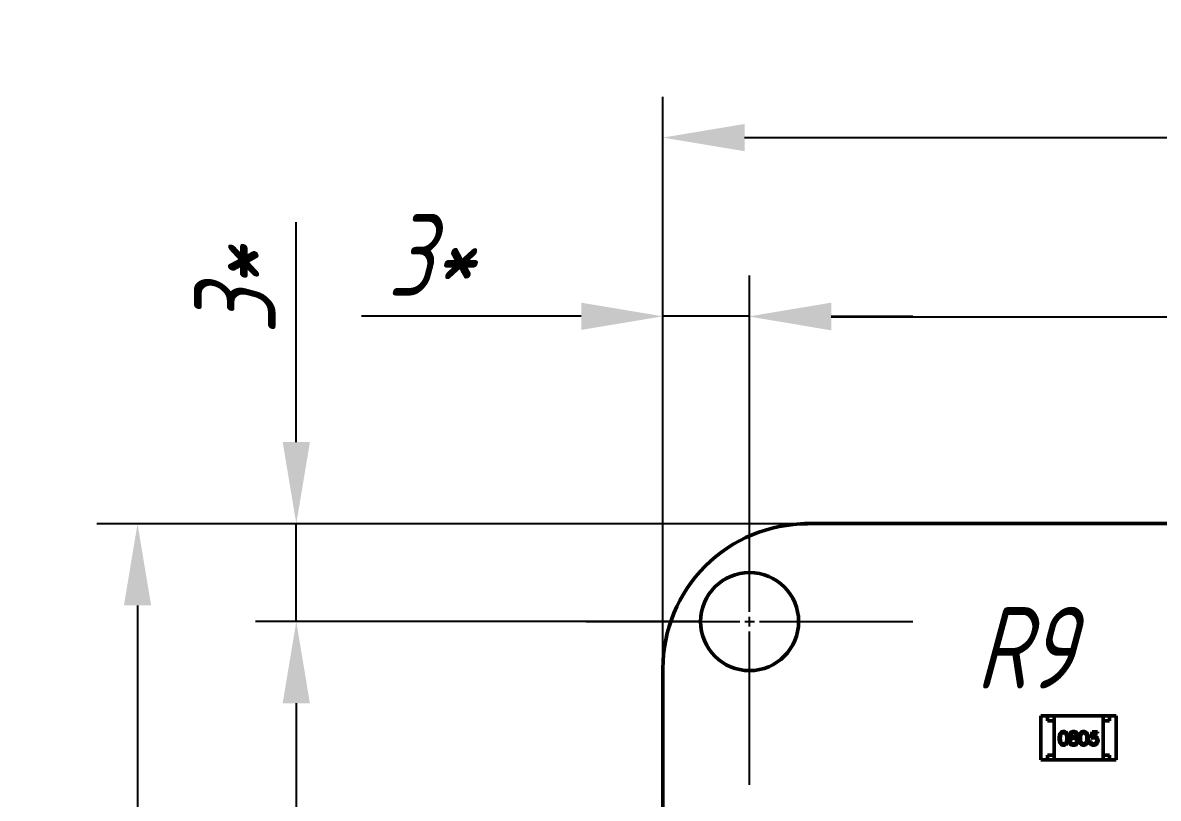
# Model space of a CAD drawing. Header units: millimetres. Extents: x 2803 to 446186229, y 1206 to 1506.
# Drawn here: x 2816.74 to 2851.5, y 1466.6 to 1490.34 of the extents above; entities that cross this region are included whole.
import ezdxf

# ---------------------------------------------------------------- set-up
doc = ezdxf.new("R2010")
doc.units = ezdxf.units.MM
doc.linetypes.add('CENTER2', pattern=[28.575, 19.05, -3.175, 3.175, -3.175])
doc.layers.add('Tonk', color=7, linetype='Continuous', lineweight=25)
doc.layers.add('Видимый контур (ГОСТ)', color=7, linetype='Continuous', lineweight=50)
doc.styles.get("Standard").update_dxf_attribs({"font": '', "width": 0.8, "oblique": 15})
doc.styles.get('Standard').set_extended_font_data('GOST type B')
doc.dimstyles.new('ISO-25', dxfattribs={"dimtxt": 2.5, "dimasz": 2.5, "dimexe": 1.25, "dimexo": 0, "dimtad": 1, "dimtxsty": 'Standard', "dimcen": 2.5, "dimadec": 0, "dimazin": 0, "dimtfac": 1, "dimtmove": 0, "dimatfit": 3, "dimfxl": 1, "dimarcsym": 0})

# ---------------------------------------------------------------- blocks, each defined once
blk = doc.blocks.new('*D34')
at = {"layer": 'Tonk', "color": 0, "lineweight": -2, "transparency": 16777216}
for p, q in [((2836.335, 1470.574), (2836.335, 1488.074)), ((2950.509, 1469.365), (2950.509, 1488.074)), ((2838.835, 1486.824), (2948.009, 1486.824))]:
    blk.add_line(p, q, dxfattribs=at)
at = {"layer": 'Tonk', "color": 0, "transparency": 16777216}
for points in [[(2838.835, 1487.241), (2838.835, 1486.407), (2836.335, 1486.824)], [(2948.009, 1487.241), (2948.009, 1486.407), (2950.509, 1486.824)]]:
    blk.add_solid(points, dxfattribs=at)
at = {"layer": 'Tonk', "color": 0, "transparency": 16777216, "insert": (2893.422, 1488.699), "char_height": 2.5, "attachment_point": 5}
blk.add_mtext('120*', dxfattribs=at)
blk = doc.blocks.new('*D35')
at = {"layer": 'Tonk', "color": 0, "lineweight": -2, "transparency": 16777216}
for p, q in [((2840.765, 1475.003), (2819.001, 1475.003)), ((2820.251, 1472.503), (2820.251, 1423.798)), ((2858.601, 1421.298), (2819.001, 1421.298))]:
    blk.add_line(p, q, dxfattribs=at)
at = {"layer": 'Tonk', "color": 0, "transparency": 16777216}
for points in [[(2819.834, 1472.503), (2820.668, 1472.503), (2820.251, 1475.003)], [(2819.834, 1423.798), (2820.668, 1423.798), (2820.251, 1421.298)]]:
    blk.add_solid(points, dxfattribs=at)
at = {"layer": 'Tonk', "color": 0, "transparency": 16777216, "insert": (2818.376, 1448.151), "char_height": 2.5, "attachment_point": 5, "rotation": 90}
blk.add_mtext('57*', dxfattribs=at)
blk = doc.blocks.new('*U42')
at = {"layer": 'Tonk', "color": 0, "linetype": 'CENTER2', "transparency": 16777216}
for p, q in [((0, 0.3), (0, 5)), ((-5, 0), (-0.3, 0)), ((0.3, 0), (5, 0)), ((0, -5), (0, -0.3))]:
    blk.add_line(p, q, dxfattribs=at)
at = {"layer": 'Tonk', "color": 0, "linetype": 'Continuous', "transparency": 16777216}
for p, q in [((-0.15, 0), (0.15, 0)), ((0, -0.15), (0, 0.15))]:
    blk.add_line(p, q, dxfattribs=at)
blk = doc.blocks.new('*D43')
at = {"layer": 'Tonk', "color": 0, "lineweight": -2, "transparency": 16777216}
for p, q in [((2836.335, 1473.509), (2836.335, 1482.603)), ((2838.99, 1473.509), (2838.99, 1482.603)), ((2833.835, 1481.353), (2827.105, 1481.353)), ((2838.99, 1481.353), (2836.335, 1481.353)), ((2841.49, 1481.353), (2843.99, 1481.353))]:
    blk.add_line(p, q, dxfattribs=at)
at = {"layer": 'Tonk', "color": 0, "transparency": 16777216}
for points in [[(2833.835, 1481.77), (2833.835, 1480.937), (2836.335, 1481.353)], [(2841.49, 1481.77), (2841.49, 1480.937), (2838.99, 1481.353)]]:
    blk.add_solid(points, dxfattribs=at)
at = {"layer": 'Tonk', "color": 0, "transparency": 16777216, "insert": (2829.22, 1483.23), "char_height": 2.5, "attachment_point": 5}
blk.add_mtext('3*', dxfattribs=at)
blk = doc.blocks.new('*D44')
at = {"layer": 'Tonk', "color": 0, "lineweight": -2, "transparency": 16777216}
for p, q in [((2838.99, 1473.509), (2838.99, 1482.592)), ((2944.83, 1473.509), (2944.83, 1482.592)), ((2841.49, 1481.342), (2942.33, 1481.342))]:
    blk.add_line(p, q, dxfattribs=at)
at = {"layer": 'Tonk', "color": 0, "transparency": 16777216}
for points in [[(2841.49, 1481.759), (2841.49, 1480.925), (2838.99, 1481.342)], [(2942.33, 1481.759), (2942.33, 1480.925), (2944.83, 1481.342)]]:
    blk.add_solid(points, dxfattribs=at)
at = {"layer": 'Tonk', "color": 0, "transparency": 16777216, "insert": (2891.91, 1483.217), "char_height": 2.5, "attachment_point": 5}
blk.add_mtext('110*', dxfattribs=at)
blk = doc.blocks.new('*D45')
at = {"layer": 'Tonk', "color": 0, "lineweight": -2, "transparency": 16777216}
for p, q in [((2825.112, 1477.503), (2825.112, 1484.233)), ((2837.49, 1475.003), (2823.862, 1475.003)), ((2825.112, 1472.009), (2825.112, 1475.003)), ((2837.49, 1472.009), (2823.862, 1472.009)), ((2825.112, 1469.509), (2825.112, 1467.009))]:
    blk.add_line(p, q, dxfattribs=at)
at = {"layer": 'Tonk', "color": 0, "transparency": 16777216}
for points in [[(2824.695, 1477.503), (2825.528, 1477.503), (2825.112, 1475.003)], [(2824.695, 1469.509), (2825.528, 1469.509), (2825.112, 1472.009)]]:
    blk.add_solid(points, dxfattribs=at)
at = {"layer": 'Tonk', "color": 0, "transparency": 16777216, "insert": (2823.235, 1482.118), "char_height": 2.5, "attachment_point": 5, "rotation": 90}
blk.add_mtext('3*', dxfattribs=at)
blk = doc.blocks.new('*D46')
at = {"layer": 'Tonk', "color": 0, "lineweight": -2, "transparency": 16777216}
for p, q in [((2837.49, 1472.009), (2823.862, 1472.009)), ((2825.112, 1469.509), (2825.112, 1427.519)), ((2837.49, 1425.019), (2823.862, 1425.019))]:
    blk.add_line(p, q, dxfattribs=at)
at = {"layer": 'Tonk', "color": 0, "transparency": 16777216}
for points in [[(2824.695, 1469.509), (2825.528, 1469.509), (2825.112, 1472.009)], [(2824.695, 1427.519), (2825.528, 1427.519), (2825.112, 1425.019)]]:
    blk.add_solid(points, dxfattribs=at)
at = {"layer": 'Tonk', "color": 0, "transparency": 16777216, "insert": (2823.237, 1448.514), "char_height": 2.5, "attachment_point": 5, "rotation": 90}
blk.add_mtext('50*', dxfattribs=at)

msp = doc.modelspace()

# ---------------------------------------------------------------- linework, layer by layer
at = {"layer": 'Видимый контур (ГОСТ)'}
for p, q in [((2840.765, 1475.003), (2840.67, 1475.009)), ((2840.67, 1475.009), (2943.83, 1475.009)), ((2836.34, 1425.959), (2836.335, 1470.574)), ((2847.91, 1467.774), (2847.91, 1469.124)), ((2847.91, 1469.124), (2848.11, 1469.124)), ((2848.31, 1469.124), (2848.11, 1469.124)), ((2848.11, 1469.124), (2848.11, 1468.974)), ((2848.11, 1468.974), (2848.31, 1468.974)), ((2849.81, 1469.124), (2848.31, 1469.124)), ((2848.31, 1469.124), (2848.31, 1467.774)), ((2848.31, 1467.924), (2848.31, 1468.974)), ((2850.01, 1469.124), (2849.81, 1469.124)), ((2849.81, 1469.124), (2849.81, 1467.774)), ((2849.81, 1468.974), (2850.01, 1468.974)), ((2849.81, 1467.924), (2849.81, 1468.974)), ((2850.21, 1469.124), (2850.01, 1469.124)), ((2850.01, 1468.974), (2850.01, 1469.124)), ((2850.21, 1467.774), (2850.21, 1469.124)), ((2849.437, 1468.436), (2849.478, 1468.636)), ((2849.478, 1468.636), (2849.642, 1468.636)), ((2849.506, 1468.595), (2849.484, 1468.49)), ((2849.642, 1468.595), (2849.506, 1468.595)), ((2849.642, 1468.636), (2849.642, 1468.595)), ((2849.396, 1468.338), (2849.431, 1468.338)), ((2848.11, 1467.924), (2848.11, 1467.774)), ((2848.31, 1467.924), (2848.11, 1467.924)), ((2850.01, 1467.924), (2849.81, 1467.924)), ((2850.01, 1467.774), (2850.01, 1467.924)), ((2847.91, 1467.774), (2848.11, 1467.774)), ((2848.11, 1467.774), (2848.31, 1467.774)), ((2849.81, 1467.774), (2848.31, 1467.774)), ((2849.81, 1467.774), (2850.01, 1467.774)), ((2850.21, 1467.774), (2850.01, 1467.774))]:
    msp.add_line(p, q, dxfattribs=at)
msp.add_circle((2838.99, 1472.009), 1.5, dxfattribs=at)
msp.add_arc((2840.763, 1470.574), 4.428, 89.9773, 180.0098, dxfattribs=at)
for points, knots in [([(2848.467, 1468.436), (2848.467, 1468.442), (2848.467, 1468.454), (2848.468, 1468.473), (2848.47, 1468.49), (2848.471, 1468.506), (2848.474, 1468.52), (2848.477, 1468.534), (2848.48, 1468.546), (2848.484, 1468.558), (2848.488, 1468.569), (2848.493, 1468.578), (2848.499, 1468.588), (2848.504, 1468.596), (2848.511, 1468.604), (2848.517, 1468.611), (2848.524, 1468.618), (2848.532, 1468.624), (2848.54, 1468.629), (2848.548, 1468.634), (2848.556, 1468.637), (2848.565, 1468.64), (2848.573, 1468.643), (2848.582, 1468.645), (2848.592, 1468.646), (2848.598, 1468.646), (2848.601, 1468.646)], [0, 0, 0, 0, 0.068595, 0.133246, 0.194313, 0.251279, 0.304513, 0.354235, 0.400481, 0.443411, 0.484015, 0.523252, 0.561042, 0.5979, 0.633518, 0.668314, 0.702496, 0.736685, 0.770293, 0.803437, 0.835913, 0.86846, 0.900847, 0.933467, 0.966258, 1, 1, 1, 1]), ([(2848.602, 1468.605), (2848.598, 1468.605), (2848.589, 1468.604), (2848.576, 1468.601), (2848.563, 1468.595), (2848.553, 1468.589), (2848.546, 1468.583), (2848.54, 1468.578), (2848.535, 1468.572), (2848.531, 1468.566), (2848.526, 1468.559), (2848.522, 1468.552), (2848.519, 1468.544), (2848.515, 1468.536), (2848.512, 1468.527), (2848.51, 1468.517), (2848.508, 1468.506), (2848.506, 1468.494), (2848.505, 1468.481), (2848.504, 1468.467), (2848.503, 1468.452), (2848.503, 1468.441), (2848.503, 1468.436)], [0, 0, 0, 0, 0.060387, 0.120883, 0.182755, 0.247811, 0.281299, 0.315088, 0.349702, 0.384857, 0.420966, 0.458511, 0.497175, 0.537602, 0.580503, 0.627468, 0.678388, 0.733983, 0.793747, 0.857714, 0.926698, 1, 1, 1, 1]), ([(2848.601, 1468.646), (2848.604, 1468.646), (2848.611, 1468.646), (2848.62, 1468.645), (2848.629, 1468.643), (2848.638, 1468.641), (2848.647, 1468.637), (2848.655, 1468.634), (2848.663, 1468.629), (2848.671, 1468.624), (2848.679, 1468.618), (2848.686, 1468.611), (2848.693, 1468.604), (2848.699, 1468.596), (2848.705, 1468.587), (2848.711, 1468.577), (2848.716, 1468.567), (2848.721, 1468.556), (2848.725, 1468.544), (2848.729, 1468.532), (2848.732, 1468.518), (2848.735, 1468.503), (2848.737, 1468.488), (2848.738, 1468.471), (2848.739, 1468.454), (2848.739, 1468.442), (2848.739, 1468.436)], [0, 0, 0, 0, 0.033788, 0.067194, 0.099862, 0.132567, 0.165151, 0.197913, 0.231319, 0.265083, 0.299255, 0.334399, 0.369943, 0.406284, 0.444064, 0.482998, 0.523354, 0.565537, 0.609613, 0.656391, 0.705885, 0.758325, 0.813832, 0.872795, 0.934722, 1, 1, 1, 1]), ([(2848.703, 1468.436), (2848.703, 1468.441), (2848.703, 1468.45), (2848.703, 1468.464), (2848.701, 1468.477), (2848.7, 1468.489), (2848.698, 1468.501), (2848.696, 1468.512), (2848.693, 1468.523), (2848.69, 1468.532), (2848.686, 1468.541), (2848.683, 1468.55), (2848.678, 1468.558), (2848.674, 1468.565), (2848.669, 1468.572), (2848.664, 1468.578), (2848.658, 1468.583), (2848.651, 1468.589), (2848.641, 1468.595), (2848.628, 1468.601), (2848.615, 1468.604), (2848.607, 1468.605), (2848.602, 1468.605)], [0, 0, 0, 0, 0.065681, 0.128486, 0.188175, 0.245106, 0.299448, 0.350823, 0.399942, 0.446672, 0.491255, 0.533376, 0.573853, 0.612526, 0.649597, 0.685532, 0.720106, 0.753838, 0.818925, 0.880493, 0.940311, 1, 1, 1, 1]), ([(2848.796, 1468.543), (2848.796, 1468.548), (2848.796, 1468.556), (2848.799, 1468.569), (2848.804, 1468.581), (2848.811, 1468.594), (2848.819, 1468.605), (2848.829, 1468.616), (2848.841, 1468.625), (2848.854, 1468.632), (2848.867, 1468.638), (2848.882, 1468.643), (2848.897, 1468.646), (2848.908, 1468.646), (2848.913, 1468.646)], [0, 0, 0, 0, 0.074058, 0.14887, 0.226668, 0.307735, 0.391157, 0.473929, 0.557928, 0.644989, 0.733364, 0.821092, 0.909287, 1, 1, 1, 1]), ([(2848.911, 1468.605), (2848.908, 1468.605), (2848.902, 1468.605), (2848.894, 1468.604), (2848.887, 1468.603), (2848.879, 1468.601), (2848.872, 1468.598), (2848.866, 1468.595), (2848.86, 1468.591), (2848.854, 1468.587), (2848.849, 1468.582), (2848.844, 1468.577), (2848.84, 1468.572), (2848.837, 1468.567), (2848.835, 1468.561), (2848.833, 1468.555), (2848.832, 1468.549), (2848.831, 1468.545), (2848.831, 1468.543)], [0, 0, 0, 0, 0.075243, 0.147209, 0.216447, 0.284025, 0.350655, 0.415031, 0.47963, 0.544652, 0.608044, 0.667828, 0.725114, 0.780992, 0.835527, 0.889438, 0.944072, 1, 1, 1, 1]), ([(2848.99, 1468.544), (2848.99, 1468.546), (2848.99, 1468.549), (2848.989, 1468.555), (2848.988, 1468.56), (2848.985, 1468.566), (2848.982, 1468.571), (2848.979, 1468.576), (2848.975, 1468.581), (2848.97, 1468.586), (2848.965, 1468.59), (2848.959, 1468.594), (2848.952, 1468.598), (2848.945, 1468.6), (2848.937, 1468.602), (2848.929, 1468.604), (2848.92, 1468.605), (2848.914, 1468.605), (2848.911, 1468.605)], [0, 0, 0, 0, 0.050902, 0.101034, 0.151084, 0.203062, 0.256248, 0.310847, 0.368769, 0.430015, 0.49252, 0.556049, 0.621996, 0.690192, 0.761385, 0.836356, 0.915487, 1, 1, 1, 1]), ([(2848.913, 1468.646), (2848.918, 1468.646), (2848.928, 1468.646), (2848.943, 1468.643), (2848.957, 1468.638), (2848.97, 1468.632), (2848.983, 1468.625), (2848.994, 1468.615), (2849.003, 1468.605), (2849.011, 1468.593), (2849.018, 1468.581), (2849.023, 1468.569), (2849.026, 1468.556), (2849.026, 1468.547), (2849.026, 1468.542)], [0, 0, 0, 0, 0.08941, 0.176306, 0.262626, 0.349446, 0.435498, 0.518928, 0.601355, 0.684256, 0.765807, 0.844877, 0.92228, 1, 1, 1, 1]), ([(2849.083, 1468.436), (2849.083, 1468.442), (2849.083, 1468.454), (2849.084, 1468.473), (2849.085, 1468.49), (2849.087, 1468.506), (2849.089, 1468.52), (2849.092, 1468.534), (2849.095, 1468.546), (2849.099, 1468.558), (2849.104, 1468.569), (2849.109, 1468.578), (2849.114, 1468.588), (2849.12, 1468.596), (2849.126, 1468.604), (2849.133, 1468.611), (2849.14, 1468.618), (2849.147, 1468.624), (2849.155, 1468.629), (2849.163, 1468.634), (2849.172, 1468.637), (2849.18, 1468.64), (2849.189, 1468.643), (2849.198, 1468.645), (2849.207, 1468.646), (2849.213, 1468.646), (2849.216, 1468.646)], [0, 0, 0, 0, 0.068595, 0.133246, 0.194313, 0.251279, 0.304513, 0.354235, 0.400481, 0.443411, 0.484015, 0.523252, 0.561042, 0.5979, 0.633518, 0.668314, 0.702496, 0.736685, 0.770293, 0.803437, 0.835913, 0.86846, 0.900847, 0.933467, 0.966258, 1, 1, 1, 1]), ([(2849.218, 1468.605), (2849.213, 1468.605), (2849.204, 1468.604), (2849.191, 1468.601), (2849.179, 1468.595), (2849.169, 1468.589), (2849.161, 1468.583), (2849.156, 1468.578), (2849.151, 1468.572), (2849.146, 1468.566), (2849.142, 1468.559), (2849.138, 1468.552), (2849.134, 1468.544), (2849.131, 1468.536), (2849.128, 1468.527), (2849.125, 1468.517), (2849.123, 1468.506), (2849.122, 1468.494), (2849.12, 1468.481), (2849.119, 1468.467), (2849.119, 1468.452), (2849.119, 1468.441), (2849.119, 1468.436)], [0, 0, 0, 0, 0.060387, 0.120883, 0.182755, 0.247811, 0.281299, 0.315088, 0.349702, 0.384857, 0.420966, 0.458511, 0.497175, 0.537602, 0.580503, 0.627468, 0.678388, 0.733983, 0.793747, 0.857714, 0.926698, 1, 1, 1, 1]), ([(2849.216, 1468.646), (2849.22, 1468.646), (2849.226, 1468.646), (2849.235, 1468.645), (2849.244, 1468.643), (2849.253, 1468.641), (2849.262, 1468.637), (2849.27, 1468.634), (2849.279, 1468.629), (2849.287, 1468.624), (2849.294, 1468.618), (2849.302, 1468.611), (2849.308, 1468.604), (2849.315, 1468.596), (2849.321, 1468.587), (2849.326, 1468.577), (2849.332, 1468.567), (2849.336, 1468.556), (2849.341, 1468.544), (2849.344, 1468.532), (2849.348, 1468.518), (2849.35, 1468.503), (2849.352, 1468.488), (2849.354, 1468.471), (2849.354, 1468.454), (2849.354, 1468.442), (2849.354, 1468.436)], [0, 0, 0, 0, 0.033788, 0.067194, 0.099862, 0.132567, 0.165151, 0.197913, 0.231319, 0.265083, 0.299255, 0.334399, 0.369943, 0.406284, 0.444064, 0.482998, 0.523354, 0.565537, 0.609613, 0.656391, 0.705885, 0.758325, 0.813832, 0.872795, 0.934722, 1, 1, 1, 1]), ([(2849.319, 1468.436), (2849.319, 1468.441), (2849.318, 1468.45), (2849.318, 1468.464), (2849.317, 1468.477), (2849.315, 1468.489), (2849.313, 1468.501), (2849.311, 1468.512), (2849.308, 1468.523), (2849.305, 1468.532), (2849.302, 1468.541), (2849.298, 1468.55), (2849.294, 1468.558), (2849.289, 1468.565), (2849.284, 1468.572), (2849.279, 1468.578), (2849.274, 1468.583), (2849.266, 1468.589), (2849.256, 1468.595), (2849.244, 1468.601), (2849.231, 1468.604), (2849.222, 1468.605), (2849.218, 1468.605)], [0, 0, 0, 0, 0.065681, 0.128486, 0.188175, 0.245106, 0.299448, 0.350823, 0.399942, 0.446672, 0.491255, 0.533376, 0.573853, 0.612526, 0.649597, 0.685532, 0.720106, 0.753838, 0.818925, 0.880493, 0.940311, 1, 1, 1, 1]), ([(2848.601, 1468.226), (2848.598, 1468.226), (2848.592, 1468.226), (2848.582, 1468.227), (2848.574, 1468.229), (2848.565, 1468.231), (2848.556, 1468.234), (2848.548, 1468.238), (2848.54, 1468.242), (2848.532, 1468.247), (2848.525, 1468.253), (2848.518, 1468.26), (2848.511, 1468.267), (2848.505, 1468.275), (2848.499, 1468.284), (2848.494, 1468.293), (2848.489, 1468.303), (2848.484, 1468.313), (2848.48, 1468.325), (2848.477, 1468.338), (2848.474, 1468.351), (2848.471, 1468.366), (2848.47, 1468.382), (2848.468, 1468.399), (2848.467, 1468.417), (2848.467, 1468.429), (2848.467, 1468.436)], [0, 0, 0, 0, 0.033787, 0.066622, 0.099285, 0.131361, 0.163585, 0.196104, 0.228902, 0.262158, 0.295991, 0.330218, 0.36506, 0.400951, 0.43762, 0.475708, 0.515381, 0.556414, 0.599765, 0.646424, 0.696431, 0.749782, 0.806573, 0.867436, 0.931887, 1, 1, 1, 1]), ([(2848.503, 1468.436), (2848.503, 1468.43), (2848.503, 1468.42), (2848.504, 1468.405), (2848.505, 1468.391), (2848.506, 1468.378), (2848.508, 1468.366), (2848.51, 1468.355), (2848.512, 1468.345), (2848.515, 1468.336), (2848.519, 1468.327), (2848.522, 1468.32), (2848.526, 1468.312), (2848.53, 1468.306), (2848.535, 1468.3), (2848.54, 1468.294), (2848.546, 1468.289), (2848.553, 1468.283), (2848.563, 1468.276), (2848.576, 1468.271), (2848.589, 1468.267), (2848.598, 1468.267), (2848.602, 1468.267)], [0, 0, 0, 0, 0.072951, 0.141584, 0.205926, 0.265301, 0.320597, 0.371817, 0.41879, 0.461699, 0.502134, 0.540804, 0.578181, 0.614297, 0.649678, 0.684299, 0.718359, 0.752081, 0.817652, 0.879722, 0.939966, 1, 1, 1, 1]), ([(2848.739, 1468.436), (2848.739, 1468.429), (2848.739, 1468.418), (2848.738, 1468.4), (2848.737, 1468.384), (2848.735, 1468.368), (2848.732, 1468.354), (2848.729, 1468.34), (2848.726, 1468.327), (2848.721, 1468.316), (2848.717, 1468.305), (2848.711, 1468.295), (2848.706, 1468.285), (2848.7, 1468.276), (2848.693, 1468.268), (2848.686, 1468.261), (2848.679, 1468.254), (2848.672, 1468.248), (2848.663, 1468.243), (2848.655, 1468.238), (2848.647, 1468.234), (2848.638, 1468.231), (2848.629, 1468.229), (2848.62, 1468.227), (2848.611, 1468.226), (2848.604, 1468.226), (2848.601, 1468.226)], [0, 0, 0, 0, 0.065063, 0.126773, 0.185516, 0.240765, 0.29298, 0.34225, 0.388919, 0.432776, 0.474628, 0.514775, 0.553606, 0.591426, 0.628028, 0.663804, 0.698984, 0.733591, 0.767628, 0.801208, 0.834264, 0.866981, 0.89972, 0.932702, 0.966176, 1, 1, 1, 1]), ([(2848.602, 1468.267), (2848.607, 1468.267), (2848.616, 1468.267), (2848.628, 1468.271), (2848.641, 1468.276), (2848.651, 1468.282), (2848.658, 1468.288), (2848.664, 1468.293), (2848.669, 1468.299), (2848.673, 1468.305), (2848.678, 1468.312), (2848.681, 1468.319), (2848.685, 1468.327), (2848.687, 1468.332), (2848.688, 1468.335)], [0, 0, 0, 0, 0.112813, 0.225394, 0.339595, 0.459675, 0.521735, 0.583926, 0.648174, 0.713881, 0.781004, 0.851451, 0.924051, 1, 1, 1, 1]), ([(2848.688, 1468.335), (2848.689, 1468.339), (2848.692, 1468.346), (2848.695, 1468.357), (2848.697, 1468.369), (2848.7, 1468.381), (2848.701, 1468.394), (2848.702, 1468.408), (2848.703, 1468.421), (2848.703, 1468.431), (2848.703, 1468.436)], [0, 0, 0, 0, 0.110588, 0.224542, 0.342503, 0.464324, 0.590756, 0.722227, 0.858843, 1, 1, 1, 1]), ([(2848.775, 1468.349), (2848.775, 1468.352), (2848.775, 1468.357), (2848.776, 1468.366), (2848.778, 1468.374), (2848.78, 1468.381), (2848.782, 1468.389), (2848.785, 1468.396), (2848.789, 1468.403), (2848.794, 1468.41), (2848.799, 1468.417), (2848.804, 1468.424), (2848.811, 1468.43), (2848.818, 1468.436), (2848.826, 1468.442), (2848.835, 1468.448), (2848.844, 1468.453), (2848.851, 1468.457), (2848.854, 1468.459)], [0, 0, 0, 0, 0.058854, 0.116315, 0.172675, 0.22878, 0.28458, 0.340257, 0.39663, 0.453507, 0.512318, 0.572648, 0.636022, 0.702363, 0.771483, 0.844184, 0.92007, 1, 1, 1, 1]), ([(2848.91, 1468.226), (2848.905, 1468.226), (2848.895, 1468.226), (2848.879, 1468.228), (2848.865, 1468.231), (2848.852, 1468.235), (2848.84, 1468.24), (2848.829, 1468.247), (2848.818, 1468.255), (2848.809, 1468.264), (2848.801, 1468.274), (2848.794, 1468.284), (2848.788, 1468.294), (2848.783, 1468.304), (2848.78, 1468.315), (2848.777, 1468.326), (2848.775, 1468.338), (2848.775, 1468.345), (2848.775, 1468.349)], [0, 0, 0, 0, 0.078556, 0.152863, 0.22356, 0.290375, 0.355403, 0.418291, 0.480389, 0.543073, 0.604924, 0.664398, 0.721943, 0.778375, 0.83383, 0.888861, 0.944089, 1, 1, 1, 1]), ([(2848.854, 1468.459), (2848.849, 1468.461), (2848.84, 1468.466), (2848.828, 1468.475), (2848.818, 1468.485), (2848.81, 1468.495), (2848.803, 1468.507), (2848.799, 1468.519), (2848.796, 1468.531), (2848.796, 1468.539), (2848.796, 1468.543)], [0, 0, 0, 0, 0.14586, 0.282426, 0.41085, 0.535029, 0.654701, 0.770133, 0.884556, 1, 1, 1, 1]), ([(2848.913, 1468.436), (2848.91, 1468.436), (2848.903, 1468.436), (2848.892, 1468.434), (2848.882, 1468.432), (2848.873, 1468.429), (2848.864, 1468.426), (2848.856, 1468.421), (2848.848, 1468.416), (2848.84, 1468.409), (2848.833, 1468.403), (2848.827, 1468.396), (2848.822, 1468.389), (2848.818, 1468.381), (2848.815, 1468.373), (2848.813, 1468.365), (2848.811, 1468.356), (2848.811, 1468.351), (2848.811, 1468.348)], [0, 0, 0, 0, 0.071269, 0.139812, 0.206497, 0.271535, 0.336082, 0.400528, 0.464984, 0.53005, 0.594423, 0.655583, 0.714849, 0.772115, 0.828999, 0.885122, 0.942079, 1, 1, 1, 1]), ([(2848.811, 1468.348), (2848.811, 1468.344), (2848.811, 1468.337), (2848.814, 1468.327), (2848.818, 1468.316), (2848.823, 1468.307), (2848.83, 1468.297), (2848.838, 1468.289), (2848.848, 1468.282), (2848.859, 1468.277), (2848.87, 1468.272), (2848.883, 1468.269), (2848.897, 1468.267), (2848.906, 1468.267), (2848.911, 1468.267)], [0, 0, 0, 0, 0.074898, 0.148596, 0.224471, 0.302323, 0.381919, 0.461149, 0.542417, 0.626716, 0.714597, 0.804903, 0.900127, 1, 1, 1, 1]), ([(2848.831, 1468.543), (2848.831, 1468.541), (2848.832, 1468.537), (2848.833, 1468.531), (2848.835, 1468.525), (2848.837, 1468.519), (2848.841, 1468.513), (2848.845, 1468.508), (2848.85, 1468.502), (2848.856, 1468.497), (2848.862, 1468.492), (2848.868, 1468.488), (2848.875, 1468.485), (2848.882, 1468.482), (2848.889, 1468.48), (2848.897, 1468.478), (2848.904, 1468.477), (2848.91, 1468.477), (2848.912, 1468.477)], [0, 0, 0, 0, 0.054564, 0.107826, 0.161924, 0.21751, 0.274498, 0.334815, 0.397555, 0.464755, 0.532901, 0.600097, 0.665354, 0.731084, 0.796883, 0.863292, 0.930831, 1, 1, 1, 1]), ([(2849.017, 1468.269), (2849.013, 1468.266), (2849.007, 1468.259), (2848.996, 1468.25), (2848.984, 1468.242), (2848.971, 1468.236), (2848.958, 1468.231), (2848.943, 1468.228), (2848.927, 1468.226), (2848.916, 1468.226), (2848.91, 1468.226)], [0, 0, 0, 0, 0.119283, 0.237093, 0.354796, 0.474576, 0.59746, 0.724926, 0.858883, 1, 1, 1, 1]), ([(2848.911, 1468.267), (2848.914, 1468.267), (2848.922, 1468.267), (2848.932, 1468.268), (2848.942, 1468.27), (2848.952, 1468.273), (2848.961, 1468.276), (2848.969, 1468.281), (2848.977, 1468.286), (2848.984, 1468.292), (2848.99, 1468.298), (2848.996, 1468.305), (2849, 1468.312), (2849.004, 1468.32), (2849.007, 1468.327), (2849.009, 1468.335), (2849.011, 1468.343), (2849.011, 1468.349), (2849.011, 1468.352)], [0, 0, 0, 0, 0.076559, 0.149161, 0.218827, 0.285567, 0.350313, 0.414125, 0.477179, 0.540368, 0.602202, 0.662034, 0.719934, 0.775907, 0.831115, 0.886667, 0.942552, 1, 1, 1, 1]), ([(2848.912, 1468.477), (2848.916, 1468.477), (2848.922, 1468.477), (2848.932, 1468.479), (2848.942, 1468.482), (2848.951, 1468.486), (2848.96, 1468.491), (2848.968, 1468.497), (2848.975, 1468.504), (2848.98, 1468.511), (2848.985, 1468.519), (2848.988, 1468.527), (2848.99, 1468.535), (2848.99, 1468.541), (2848.99, 1468.544)], [0, 0, 0, 0, 0.08969, 0.178494, 0.266838, 0.356558, 0.445334, 0.530806, 0.614076, 0.697707, 0.779142, 0.855354, 0.928557, 1, 1, 1, 1]), ([(2849.011, 1468.352), (2849.011, 1468.354), (2849.011, 1468.36), (2849.009, 1468.368), (2849.007, 1468.375), (2849.004, 1468.383), (2849, 1468.39), (2848.995, 1468.397), (2848.989, 1468.404), (2848.982, 1468.41), (2848.975, 1468.416), (2848.967, 1468.421), (2848.959, 1468.426), (2848.951, 1468.429), (2848.942, 1468.432), (2848.932, 1468.434), (2848.923, 1468.436), (2848.916, 1468.436), (2848.913, 1468.436)], [0, 0, 0, 0, 0.057339, 0.113063, 0.169181, 0.225775, 0.283826, 0.343454, 0.405907, 0.471392, 0.538003, 0.603064, 0.667602, 0.732225, 0.797005, 0.863048, 0.930357, 1, 1, 1, 1]), ([(2849.026, 1468.542), (2849.026, 1468.538), (2849.026, 1468.529), (2849.023, 1468.517), (2849.019, 1468.505), (2849.012, 1468.494), (2849.004, 1468.484), (2848.994, 1468.475), (2848.983, 1468.466), (2848.974, 1468.461), (2848.969, 1468.459)], [0, 0, 0, 0, 0.121904, 0.239413, 0.35541, 0.472091, 0.592859, 0.718703, 0.854892, 1, 1, 1, 1]), ([(2848.969, 1468.459), (2848.973, 1468.457), (2848.979, 1468.454), (2848.988, 1468.448), (2848.997, 1468.443), (2849.004, 1468.437), (2849.011, 1468.431), (2849.018, 1468.425), (2849.023, 1468.419), (2849.028, 1468.412), (2849.033, 1468.405), (2849.036, 1468.398), (2849.04, 1468.391), (2849.042, 1468.384), (2849.044, 1468.376), (2849.046, 1468.369), (2849.047, 1468.36), (2849.047, 1468.355), (2849.047, 1468.352)], [0, 0, 0, 0, 0.079525, 0.1551, 0.22722, 0.295911, 0.362056, 0.42552, 0.485813, 0.544495, 0.60146, 0.657841, 0.713974, 0.769468, 0.82613, 0.882885, 0.940701, 1, 1, 1, 1]), ([(2849.047, 1468.352), (2849.047, 1468.348), (2849.047, 1468.341), (2849.045, 1468.33), (2849.043, 1468.319), (2849.039, 1468.308), (2849.035, 1468.298), (2849.03, 1468.288), (2849.024, 1468.278), (2849.019, 1468.272), (2849.017, 1468.269)], [0, 0, 0, 0, 0.128158, 0.253673, 0.377325, 0.499385, 0.622918, 0.745839, 0.871395, 1, 1, 1, 1]), ([(2849.216, 1468.226), (2849.213, 1468.226), (2849.207, 1468.226), (2849.198, 1468.227), (2849.189, 1468.229), (2849.18, 1468.231), (2849.172, 1468.234), (2849.163, 1468.238), (2849.155, 1468.242), (2849.148, 1468.247), (2849.14, 1468.253), (2849.133, 1468.26), (2849.126, 1468.267), (2849.12, 1468.275), (2849.114, 1468.284), (2849.109, 1468.293), (2849.104, 1468.303), (2849.1, 1468.313), (2849.096, 1468.325), (2849.092, 1468.338), (2849.089, 1468.351), (2849.087, 1468.366), (2849.085, 1468.382), (2849.084, 1468.399), (2849.083, 1468.417), (2849.083, 1468.429), (2849.083, 1468.436)], [0, 0, 0, 0, 0.033787, 0.066622, 0.099285, 0.131361, 0.163585, 0.196104, 0.228902, 0.262158, 0.295991, 0.330218, 0.36506, 0.400951, 0.43762, 0.475708, 0.515381, 0.556414, 0.599765, 0.646424, 0.696431, 0.749782, 0.806573, 0.867436, 0.931887, 1, 1, 1, 1]), ([(2849.119, 1468.436), (2849.119, 1468.43), (2849.119, 1468.42), (2849.119, 1468.405), (2849.12, 1468.391), (2849.121, 1468.378), (2849.123, 1468.366), (2849.125, 1468.355), (2849.128, 1468.345), (2849.131, 1468.336), (2849.134, 1468.327), (2849.138, 1468.32), (2849.142, 1468.312), (2849.146, 1468.306), (2849.151, 1468.3), (2849.156, 1468.294), (2849.161, 1468.289), (2849.169, 1468.283), (2849.179, 1468.276), (2849.191, 1468.271), (2849.204, 1468.267), (2849.213, 1468.267), (2849.218, 1468.267)], [0, 0, 0, 0, 0.072951, 0.141584, 0.205926, 0.265301, 0.320597, 0.371817, 0.41879, 0.461699, 0.502134, 0.540804, 0.578181, 0.614297, 0.649678, 0.684299, 0.718359, 0.752081, 0.817652, 0.879722, 0.939966, 1, 1, 1, 1]), ([(2849.354, 1468.436), (2849.354, 1468.429), (2849.354, 1468.418), (2849.354, 1468.4), (2849.352, 1468.384), (2849.35, 1468.368), (2849.348, 1468.354), (2849.344, 1468.34), (2849.341, 1468.327), (2849.337, 1468.316), (2849.332, 1468.305), (2849.327, 1468.295), (2849.321, 1468.285), (2849.315, 1468.276), (2849.309, 1468.268), (2849.302, 1468.261), (2849.295, 1468.254), (2849.287, 1468.248), (2849.279, 1468.243), (2849.271, 1468.238), (2849.262, 1468.234), (2849.253, 1468.231), (2849.244, 1468.229), (2849.235, 1468.227), (2849.226, 1468.226), (2849.22, 1468.226), (2849.216, 1468.226)], [0, 0, 0, 0, 0.065063, 0.126773, 0.185516, 0.240765, 0.29298, 0.34225, 0.388919, 0.432776, 0.474628, 0.514775, 0.553606, 0.591426, 0.628028, 0.663804, 0.698984, 0.733591, 0.767628, 0.801208, 0.834264, 0.866981, 0.89972, 0.932702, 0.966176, 1, 1, 1, 1]), ([(2849.218, 1468.267), (2849.222, 1468.267), (2849.231, 1468.267), (2849.244, 1468.271), (2849.256, 1468.276), (2849.266, 1468.282), (2849.274, 1468.288), (2849.279, 1468.293), (2849.284, 1468.299), (2849.289, 1468.305), (2849.293, 1468.312), (2849.297, 1468.319), (2849.3, 1468.327), (2849.302, 1468.332), (2849.303, 1468.335)], [0, 0, 0, 0, 0.112813, 0.225394, 0.339595, 0.459675, 0.521735, 0.583926, 0.648174, 0.713881, 0.781004, 0.851451, 0.924051, 1, 1, 1, 1]), ([(2849.303, 1468.335), (2849.305, 1468.339), (2849.307, 1468.346), (2849.31, 1468.357), (2849.313, 1468.369), (2849.315, 1468.381), (2849.317, 1468.394), (2849.318, 1468.408), (2849.318, 1468.421), (2849.319, 1468.431), (2849.319, 1468.436)], [0, 0, 0, 0, 0.110588, 0.224542, 0.342503, 0.464324, 0.590756, 0.722227, 0.858843, 1, 1, 1, 1]), ([(2849.518, 1468.226), (2849.514, 1468.226), (2849.506, 1468.226), (2849.494, 1468.227), (2849.483, 1468.23), (2849.473, 1468.233), (2849.463, 1468.238), (2849.453, 1468.243), (2849.444, 1468.249), (2849.435, 1468.257), (2849.427, 1468.265), (2849.42, 1468.274), (2849.414, 1468.283), (2849.409, 1468.293), (2849.404, 1468.303), (2849.4, 1468.315), (2849.397, 1468.326), (2849.396, 1468.334), (2849.396, 1468.338)], [0, 0, 0, 0, 0.065421, 0.128708, 0.190236, 0.250724, 0.310637, 0.370766, 0.431615, 0.493523, 0.555883, 0.617342, 0.678668, 0.740711, 0.802985, 0.866803, 0.932347, 1, 1, 1, 1]), ([(2849.431, 1468.338), (2849.432, 1468.335), (2849.434, 1468.327), (2849.438, 1468.317), (2849.442, 1468.308), (2849.448, 1468.3), (2849.454, 1468.292), (2849.462, 1468.286), (2849.47, 1468.28), (2849.479, 1468.276), (2849.489, 1468.271), (2849.499, 1468.269), (2849.509, 1468.267), (2849.516, 1468.267), (2849.52, 1468.267)], [0, 0, 0, 0, 0.094687, 0.181994, 0.264377, 0.34218, 0.418618, 0.496509, 0.577369, 0.661511, 0.746733, 0.831258, 0.915206, 1, 1, 1, 1]), ([(2849.525, 1468.456), (2849.518, 1468.456), (2849.505, 1468.456), (2849.464, 1468.446), (2849.446, 1468.439), (2849.437, 1468.436)], [0, 0, 0, 0, 0.001976248, 0.001976248, 0.003940074, 0.003940074, 0.003940074, 0.003940074]), ([(2849.484, 1468.49), (2849.488, 1468.491), (2849.496, 1468.493), (2849.509, 1468.495), (2849.52, 1468.497), (2849.528, 1468.497), (2849.531, 1468.497)], [0, 0, 0, 0, 0.275068, 0.532901, 0.773973, 1, 1, 1, 1]), ([(2849.657, 1468.366), (2849.657, 1468.363), (2849.657, 1468.357), (2849.656, 1468.347), (2849.655, 1468.338), (2849.653, 1468.328), (2849.65, 1468.319), (2849.647, 1468.311), (2849.643, 1468.302), (2849.639, 1468.294), (2849.634, 1468.286), (2849.629, 1468.278), (2849.623, 1468.271), (2849.617, 1468.265), (2849.611, 1468.258), (2849.604, 1468.253), (2849.597, 1468.248), (2849.589, 1468.243), (2849.582, 1468.239), (2849.573, 1468.235), (2849.565, 1468.232), (2849.556, 1468.23), (2849.547, 1468.228), (2849.537, 1468.227), (2849.528, 1468.226), (2849.521, 1468.226), (2849.518, 1468.226)], [0, 0, 0, 0, 0.044014, 0.087434, 0.130118, 0.172554, 0.214555, 0.256298, 0.298438, 0.340849, 0.382715, 0.423924, 0.464246, 0.504074, 0.543862, 0.583567, 0.623094, 0.663229, 0.703551, 0.743938, 0.784541, 0.82575, 0.867757, 0.910745, 0.954914, 1, 1, 1, 1]), ([(2849.52, 1468.267), (2849.523, 1468.267), (2849.53, 1468.267), (2849.54, 1468.268), (2849.549, 1468.27), (2849.558, 1468.274), (2849.567, 1468.278), (2849.576, 1468.283), (2849.584, 1468.289), (2849.591, 1468.295), (2849.598, 1468.303), (2849.604, 1468.311), (2849.61, 1468.319), (2849.614, 1468.328), (2849.617, 1468.337), (2849.62, 1468.347), (2849.621, 1468.357), (2849.621, 1468.364), (2849.621, 1468.368)], [0, 0, 0, 0, 0.064207, 0.126425, 0.18768, 0.248216, 0.308305, 0.369661, 0.431699, 0.495947, 0.559758, 0.622295, 0.683911, 0.745092, 0.80674, 0.869087, 0.93329, 1, 1, 1, 1]), ([(2849.621, 1468.368), (2849.621, 1468.371), (2849.621, 1468.377), (2849.62, 1468.387), (2849.618, 1468.395), (2849.615, 1468.404), (2849.611, 1468.411), (2849.607, 1468.419), (2849.601, 1468.426), (2849.595, 1468.432), (2849.588, 1468.438), (2849.581, 1468.443), (2849.573, 1468.447), (2849.564, 1468.45), (2849.555, 1468.453), (2849.545, 1468.455), (2849.535, 1468.456), (2849.528, 1468.456), (2849.525, 1468.456)], [0, 0, 0, 0, 0.065351, 0.127916, 0.18836, 0.247216, 0.30563, 0.36377, 0.422661, 0.482687, 0.5433, 0.604118, 0.664965, 0.727413, 0.791468, 0.858055, 0.927037, 1, 1, 1, 1]), ([(2849.531, 1468.497), (2849.536, 1468.497), (2849.544, 1468.497), (2849.557, 1468.495), (2849.57, 1468.492), (2849.581, 1468.488), (2849.592, 1468.483), (2849.603, 1468.477), (2849.612, 1468.469), (2849.622, 1468.461), (2849.63, 1468.451), (2849.637, 1468.441), (2849.643, 1468.43), (2849.648, 1468.419), (2849.652, 1468.407), (2849.655, 1468.394), (2849.657, 1468.38), (2849.657, 1468.371), (2849.657, 1468.366)], [0, 0, 0, 0, 0.065808, 0.129394, 0.190894, 0.251281, 0.310815, 0.370371, 0.430768, 0.492881, 0.555104, 0.616067, 0.677256, 0.73826, 0.800762, 0.864778, 0.931045, 1, 1, 1, 1])]:
    msp.add_open_spline(points, degree=3, knots=knots, dxfattribs=at)

# ---------------------------------------------------------------- block references
at = {"layer": 'Tonk', "linetype": 'CENTER2'}
msp.add_blockref('*U42', (2838.99, 1472.009), dxfattribs=at)

# ---------------------------------------------------------------- texts
at = {"layer": 'Tonk', "insert": (2845.908, 1472.461), "char_height": 2.5, "attachment_point": 1}
msp.add_mtext_dynamic_manual_height_columns('R9', width=6.41285, gutter_width=20, heights=[0], dxfattribs=at)

# ---------------------------------------------------------------- dimensions: what is measured, and where the dimension line sits
at = {"layer": 'Tonk'}
for base, p1, p2, text, picture, middle in [((2950.509, 1486.824), (2836.335, 1470.574), (2950.509, 1469.365), '120*', '*D34', (2893.422, 1488.699)), ((2836.335, 1481.353), (2838.99, 1473.509), (2836.335, 1473.509), '3*', '*D43', (2829.22, 1483.23)), ((2944.83, 1481.342), (2838.99, 1473.509), (2944.83, 1473.509), '110*', '*D44', (2891.91, 1483.217))]:
    dim = msp.add_linear_dim(base=base, p1=p1, p2=p2, text=text, dimstyle='ISO-25', dxfattribs=at)
    dim.commit()
    dim.dimension.update_dxf_attribs({"geometry": picture, "text_midpoint": middle})
for base, p1, p2, text, picture, middle in [((2825.112, 1475.003), (2837.49, 1472.009), (2837.49, 1475.003), '3*', '*D45', (2823.235, 1482.118)), ((2820.251, 1421.298), (2840.765, 1475.003), (2858.601, 1421.298), '57*', '*D35', (2818.376, 1448.151)), ((2825.112, 1425.019), (2837.49, 1472.009), (2837.49, 1425.019), '50*', '*D46', (2823.237, 1448.514))]:
    dim = msp.add_linear_dim(base=base, p1=p1, p2=p2, angle=90, text=text, dimstyle='ISO-25', dxfattribs=at)
    dim.commit()
    dim.dimension.update_dxf_attribs({"geometry": picture, "text_midpoint": middle})

doc.saveas('drawing.dxf')
